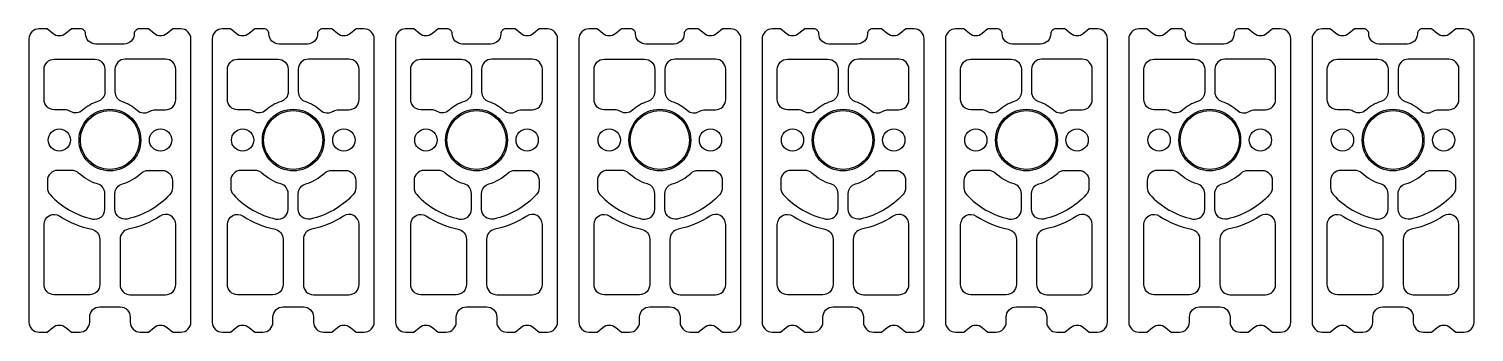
# Model space of a CAD drawing. Header units: inches. Extents: x 0 to 143, y 0 to 30.
import ezdxf

# ---------------------------------------------------------------- set-up
doc = ezdxf.new("R2010")
doc.units = ezdxf.units.IN
doc.header["$MEASUREMENT"] = 0
doc.layers.add('穴', color=3, linetype='Continuous')
doc.layers.add('肉抜き', color=4, linetype='Continuous')

msp = doc.modelspace()

# ---------------------------------------------------------------- linework, layer by layer
for points in [[(10.4, 29.5), (10.4, 29.5, -0.414214), (9.4, 28.5), (8, 28.5), (6.6, 28.5, -0.414214), (5.6, 29.5), (5.6, 29.5, 0.414214), (5.1, 30), (5, 30), (4.2, 30), (3.64, 29.53, -0.36205), (2.36, 29.53), (1.8, 30), (1, 30, 0.414214), (0, 29), (0, 1, 0.414214), (1, 0), (1.8, 0), (2.36, 0.47, -0.36205), (3.64, 0.47), (4.2, 0), (5, 0, 0.414214), (6, 1), (6, 1.5, -0.414214), (7, 2.5), (9, 2.5, -0.414214), (10, 1.5), (10, 1, 0.414214), (11, 0), (11.8, 0), (12.36, 0.47, -0.36205), (13.64, 0.47), (14.2, 0), (15, 0, 0.414214), (16, 1), (16, 29, 0.414214), (15, 30), (14.2, 30), (13.64, 29.53, -0.36205), (12.36, 29.53), (11.8, 30), (10.9, 30, 0.414214)], [(28.5, 29.5), (28.5, 29.5, -0.414214), (27.5, 28.5), (26.1, 28.5), (24.7, 28.5, -0.414214), (23.7, 29.5), (23.7, 29.5, 0.414214), (23.2, 30), (23.1, 30), (22.3, 30), (21.74, 29.53, -0.36205), (20.46, 29.53), (19.9, 30), (19.1, 30, 0.414214), (18.1, 29), (18.1, 1, 0.414214), (19.1, 0), (19.9, 0), (20.46, 0.47, -0.36205), (21.74, 0.47), (22.3, 0), (23.1, 0, 0.414214), (24.1, 1), (24.1, 1.5, -0.414214), (25.1, 2.5), (27.1, 2.5, -0.414214), (28.1, 1.5), (28.1, 1, 0.414214), (29.1, 0), (29.9, 0), (30.46, 0.47, -0.36205), (31.74, 0.47), (32.3, 0), (33.1, 0, 0.414214), (34.1, 1), (34.1, 29, 0.414214), (33.1, 30), (32.3, 30), (31.74, 29.53, -0.36205), (30.46, 29.53), (29.9, 30), (29, 30, 0.414214)], [(46.6, 29.5), (46.6, 29.5, -0.414214), (45.6, 28.5), (44.2, 28.5), (42.8, 28.5, -0.414214), (41.8, 29.5), (41.8, 29.5, 0.414214), (41.3, 30), (41.2, 30), (40.4, 30), (39.84, 29.53, -0.36205), (38.56, 29.53), (38, 30), (37.2, 30, 0.414214), (36.2, 29), (36.2, 1, 0.414214), (37.2, 0), (38, 0), (38.56, 0.47, -0.36205), (39.84, 0.47), (40.4, 0), (41.2, 0, 0.414214), (42.2, 1), (42.2, 1.5, -0.414214), (43.2, 2.5), (45.2, 2.5, -0.414214), (46.2, 1.5), (46.2, 1, 0.414214), (47.2, 0), (48, 0), (48.56, 0.47, -0.36205), (49.84, 0.47), (50.4, 0), (51.2, 0, 0.414214), (52.2, 1), (52.2, 29, 0.414214), (51.2, 30), (50.4, 30), (49.84, 29.53, -0.36205), (48.56, 29.53), (48, 30), (47.1, 30, 0.414214)], [(64.7, 29.5), (64.7, 29.5, -0.414214), (63.7, 28.5), (62.3, 28.5), (60.9, 28.5, -0.414214), (59.9, 29.5), (59.9, 29.5, 0.414214), (59.4, 30), (59.3, 30), (58.5, 30), (57.94, 29.53, -0.36205), (56.66, 29.53), (56.1, 30), (55.3, 30, 0.414214), (54.3, 29), (54.3, 1, 0.414214), (55.3, 0), (56.1, 0), (56.66, 0.47, -0.36205), (57.94, 0.47), (58.5, 0), (59.3, 0, 0.414214), (60.3, 1), (60.3, 1.5, -0.414214), (61.3, 2.5), (63.3, 2.5, -0.414214), (64.3, 1.5), (64.3, 1, 0.414214), (65.3, 0), (66.1, 0), (66.66, 0.47, -0.36205), (67.94, 0.47), (68.5, 0), (69.3, 0, 0.414214), (70.3, 1), (70.3, 29, 0.414214), (69.3, 30), (68.5, 30), (67.94, 29.53, -0.36205), (66.66, 29.53), (66.1, 30), (65.2, 30, 0.414214)], [(82.8, 29.5), (82.8, 29.5, -0.414214), (81.8, 28.5), (80.4, 28.5), (79, 28.5, -0.414214), (78, 29.5), (78, 29.5, 0.414214), (77.5, 30), (77.4, 30), (76.6, 30), (76.04, 29.53, -0.36205), (74.76, 29.53), (74.2, 30), (73.4, 30, 0.414214), (72.4, 29), (72.4, 1, 0.414214), (73.4, 0), (74.2, 0), (74.76, 0.47, -0.36205), (76.04, 0.47), (76.6, 0), (77.4, 0, 0.414214), (78.4, 1), (78.4, 1.5, -0.414214), (79.4, 2.5), (81.4, 2.5, -0.414214), (82.4, 1.5), (82.4, 1, 0.414214), (83.4, 0), (84.2, 0), (84.76, 0.47, -0.36205), (86.04, 0.47), (86.6, 0), (87.4, 0, 0.414214), (88.4, 1), (88.4, 29, 0.414214), (87.4, 30), (86.6, 30), (86.04, 29.53, -0.36205), (84.76, 29.53), (84.2, 30), (83.3, 30, 0.414214)], [(100.9, 29.5), (100.9, 29.5, -0.414214), (99.9, 28.5), (98.5, 28.5), (97.1, 28.5, -0.414214), (96.1, 29.5), (96.1, 29.5, 0.414214), (95.6, 30), (95.5, 30), (94.7, 30), (94.14, 29.53, -0.36205), (92.86, 29.53), (92.3, 30), (91.5, 30, 0.414214), (90.5, 29), (90.5, 1, 0.414214), (91.5, 0), (92.3, 0), (92.86, 0.47, -0.36205), (94.14, 0.47), (94.7, 0), (95.5, 0, 0.414214), (96.5, 1), (96.5, 1.5, -0.414214), (97.5, 2.5), (99.5, 2.5, -0.414214), (100.5, 1.5), (100.5, 1, 0.414214), (101.5, 0), (102.3, 0), (102.86, 0.47, -0.36205), (104.14, 0.47), (104.7, 0), (105.5, 0, 0.414214), (106.5, 1), (106.5, 29, 0.414214), (105.5, 30), (104.7, 30), (104.14, 29.53, -0.36205), (102.86, 29.53), (102.3, 30), (101.4, 30, 0.414214)], [(119, 29.5), (119, 29.5, -0.414214), (118, 28.5), (116.6, 28.5), (115.2, 28.5, -0.414214), (114.2, 29.5), (114.2, 29.5, 0.414214), (113.7, 30), (113.6, 30), (112.8, 30), (112.24, 29.53, -0.36205), (110.96, 29.53), (110.4, 30), (109.6, 30, 0.414214), (108.6, 29), (108.6, 1, 0.414214), (109.6, 0), (110.4, 0), (110.96, 0.47, -0.36205), (112.24, 0.47), (112.8, 0), (113.6, 0, 0.414214), (114.6, 1), (114.6, 1.5, -0.414214), (115.6, 2.5), (117.6, 2.5, -0.414214), (118.6, 1.5), (118.6, 1, 0.414214), (119.6, 0), (120.4, 0), (120.96, 0.47, -0.36205), (122.24, 0.47), (122.8, 0), (123.6, 0, 0.414214), (124.6, 1), (124.6, 29, 0.414214), (123.6, 30), (122.8, 30), (122.24, 29.53, -0.36205), (120.96, 29.53), (120.4, 30), (119.5, 30, 0.414214)], [(137.1, 29.5), (137.1, 29.5, -0.414214), (136.1, 28.5), (134.7, 28.5), (133.3, 28.5, -0.414214), (132.3, 29.5), (132.3, 29.5, 0.414214), (131.8, 30), (131.7, 30), (130.9, 30), (130.34, 29.53, -0.36205), (129.06, 29.53), (128.5, 30), (127.7, 30, 0.414214), (126.7, 29), (126.7, 1, 0.414214), (127.7, 0), (128.5, 0), (129.06, 0.47, -0.36205), (130.34, 0.47), (130.9, 0), (131.7, 0, 0.414214), (132.7, 1), (132.7, 1.5, -0.414214), (133.7, 2.5), (135.7, 2.5, -0.414214), (136.7, 1.5), (136.7, 1, 0.414214), (137.7, 0), (138.5, 0), (139.06, 0.47, -0.36205), (140.34, 0.47), (140.9, 0), (141.7, 0, 0.414214), (142.7, 1), (142.7, 29, 0.414214), (141.7, 30), (140.9, 30), (140.34, 29.53, -0.36205), (139.06, 29.53), (138.5, 30), (137.6, 30, 0.414214)]]:
    msp.add_lwpolyline(points, format="xyb", close=True)
for points in [[(11.96, 16.13), (11.96, 16.13)], [(30.06, 16.13), (30.06, 16.13)], [(48.16, 16.13), (48.16, 16.13)], [(66.26, 16.13), (66.26, 16.13)], [(84.36, 16.13), (84.36, 16.13)], [(102.46, 16.13), (102.46, 16.13)], [(120.56, 16.13), (120.56, 16.13)], [(138.66, 16.13), (138.66, 16.13)]]:
    msp.add_lwpolyline(points, close=True)
for centre, radius in [((8, 19), 3.05), ((26.1, 19), 2.92), ((44.2, 19), 3.05), ((62.3, 19), 3.05), ((80.4, 19), 3.05), ((98.5, 19), 3.05), ((116.6, 19), 3.05), ((134.7, 19), 3.05)]:
    msp.add_circle(centre, radius)
at = {"layer": '穴'}
for centre in [(3, 19), (13, 19), (21.1, 19), (31.1, 19), (39.2, 19), (49.2, 19), (57.3, 19), (67.3, 19), (75.4, 19), (85.4, 19), (93.5, 19), (103.5, 19), (111.6, 19), (121.6, 19), (129.7, 19), (139.7, 19)]:
    msp.add_circle(centre, 1.1, dxfattribs=at)
at = {"layer": '肉抜き'}
for points in [[(4.12, 21.82), (4.04, 21.87, 0.131652), (3.54, 22), (2.83, 22), (2.5, 22, -0.414214), (1.5, 23), (1.5, 26, -0.414214), (2.5, 27), (2.83, 27), (6.5, 27, -0.414214), (7.5, 26), (7.5, 25.84), (7.5, 23.77, -0.327538), (6.8, 22.82, 0.109892), (5.3, 21.95, -0.327538), (4.12, 21.82), (4.04, 21.87)], [(11.88, 21.82), (11.96, 21.87, -0.131652), (12.46, 22), (13.17, 22), (13.5, 22, 0.414214), (14.5, 23), (14.5, 26, 0.414214), (13.5, 27), (13.17, 27), (9.5, 27, 0.414214), (8.5, 26), (8.5, 25.84), (8.5, 23.77, 0.327538), (9.2, 22.82, -0.109892), (10.7, 21.95, 0.327538), (11.88, 21.82), (11.96, 21.87)], [(22.22, 21.82), (22.14, 21.87, 0.131652), (21.64, 22), (20.93, 22), (20.6, 22, -0.414214), (19.6, 23), (19.6, 26, -0.414214), (20.6, 27), (20.93, 27), (24.6, 27, -0.414214), (25.6, 26), (25.6, 25.84), (25.6, 23.77, -0.327538), (24.9, 22.82, 0.109892), (23.4, 21.95, -0.327538), (22.22, 21.82), (22.14, 21.87)], [(29.98, 21.82), (30.06, 21.87, -0.131652), (30.56, 22), (31.27, 22), (31.6, 22, 0.414214), (32.6, 23), (32.6, 26, 0.414214), (31.6, 27), (31.27, 27), (27.6, 27, 0.414214), (26.6, 26), (26.6, 25.84), (26.6, 23.77, 0.327538), (27.3, 22.82, -0.109892), (28.8, 21.95, 0.327538), (29.98, 21.82), (30.06, 21.87)], [(40.32, 21.82), (40.24, 21.87, 0.131652), (39.74, 22), (39.03, 22), (38.7, 22, -0.414214), (37.7, 23), (37.7, 26, -0.414214), (38.7, 27), (39.03, 27), (42.7, 27, -0.414214), (43.7, 26), (43.7, 25.84), (43.7, 23.77, -0.327538), (43, 22.82, 0.109892), (41.5, 21.95, -0.327538), (40.32, 21.82), (40.24, 21.87)], [(48.08, 21.82), (48.16, 21.87, -0.131652), (48.66, 22), (49.37, 22), (49.7, 22, 0.414214), (50.7, 23), (50.7, 26, 0.414214), (49.7, 27), (49.37, 27), (45.7, 27, 0.414214), (44.7, 26), (44.7, 25.84), (44.7, 23.77, 0.327538), (45.4, 22.82, -0.109892), (46.9, 21.95, 0.327538), (48.08, 21.82), (48.16, 21.87)], [(58.42, 21.82), (58.34, 21.87, 0.131652), (57.84, 22), (57.13, 22), (56.8, 22, -0.414214), (55.8, 23), (55.8, 26, -0.414214), (56.8, 27), (57.13, 27), (60.8, 27, -0.414214), (61.8, 26), (61.8, 25.84), (61.8, 23.77, -0.327538), (61.1, 22.82, 0.109892), (59.6, 21.95, -0.327538), (58.42, 21.82), (58.34, 21.87)], [(66.18, 21.82), (66.26, 21.87, -0.131652), (66.76, 22), (67.47, 22), (67.8, 22, 0.414214), (68.8, 23), (68.8, 26, 0.414214), (67.8, 27), (67.47, 27), (63.8, 27, 0.414214), (62.8, 26), (62.8, 25.84), (62.8, 23.77, 0.327538), (63.5, 22.82, -0.109892), (65, 21.95, 0.327538), (66.18, 21.82), (66.26, 21.87)], [(76.52, 21.82), (76.44, 21.87, 0.131652), (75.94, 22), (75.23, 22), (74.9, 22, -0.414214), (73.9, 23), (73.9, 26, -0.414214), (74.9, 27), (75.23, 27), (78.9, 27, -0.414214), (79.9, 26), (79.9, 25.84), (79.9, 23.77, -0.327538), (79.2, 22.82, 0.109892), (77.7, 21.95, -0.327538), (76.52, 21.82), (76.44, 21.87)], [(84.28, 21.82), (84.36, 21.87, -0.131652), (84.86, 22), (85.57, 22), (85.9, 22, 0.414214), (86.9, 23), (86.9, 26, 0.414214), (85.9, 27), (85.57, 27), (81.9, 27, 0.414214), (80.9, 26), (80.9, 25.84), (80.9, 23.77, 0.327538), (81.6, 22.82, -0.109892), (83.1, 21.95, 0.327538), (84.28, 21.82), (84.36, 21.87)], [(94.62, 21.82), (94.54, 21.87, 0.131652), (94.04, 22), (93.33, 22), (93, 22, -0.414214), (92, 23), (92, 26, -0.414214), (93, 27), (93.33, 27), (97, 27, -0.414214), (98, 26), (98, 25.84), (98, 23.77, -0.327538), (97.3, 22.82, 0.109892), (95.8, 21.95, -0.327538), (94.62, 21.82), (94.54, 21.87)], [(102.38, 21.82), (102.46, 21.87, -0.131652), (102.96, 22), (103.67, 22), (104, 22, 0.414214), (105, 23), (105, 26, 0.414214), (104, 27), (103.67, 27), (100, 27, 0.414214), (99, 26), (99, 25.84), (99, 23.77, 0.327538), (99.7, 22.82, -0.109892), (101.2, 21.95, 0.327538), (102.38, 21.82), (102.46, 21.87)], [(112.72, 21.82), (112.64, 21.87, 0.131652), (112.14, 22), (111.43, 22), (111.1, 22, -0.414214), (110.1, 23), (110.1, 26, -0.414214), (111.1, 27), (111.43, 27), (115.1, 27, -0.414214), (116.1, 26), (116.1, 25.84), (116.1, 23.77, -0.327538), (115.4, 22.82, 0.109892), (113.9, 21.95, -0.327538), (112.72, 21.82), (112.64, 21.87)], [(120.48, 21.82), (120.56, 21.87, -0.131652), (121.06, 22), (121.77, 22), (122.1, 22, 0.414214), (123.1, 23), (123.1, 26, 0.414214), (122.1, 27), (121.77, 27), (118.1, 27, 0.414214), (117.1, 26), (117.1, 25.84), (117.1, 23.77, 0.327538), (117.8, 22.82, -0.109892), (119.3, 21.95, 0.327538), (120.48, 21.82), (120.56, 21.87)], [(130.82, 21.82), (130.74, 21.87, 0.131652), (130.24, 22), (129.53, 22), (129.2, 22, -0.414214), (128.2, 23), (128.2, 26, -0.414214), (129.2, 27), (129.53, 27), (133.2, 27, -0.414214), (134.2, 26), (134.2, 25.84), (134.2, 23.77, -0.327538), (133.5, 22.82, 0.109892), (132, 21.95, -0.327538), (130.82, 21.82), (130.74, 21.87)], [(138.58, 21.82), (138.66, 21.87, -0.131652), (139.16, 22), (139.87, 22), (140.2, 22, 0.414214), (141.2, 23), (141.2, 26, 0.414214), (140.2, 27), (139.87, 27), (136.2, 27, 0.414214), (135.2, 26), (135.2, 25.84), (135.2, 23.77, 0.327538), (135.9, 22.82, -0.109892), (137.4, 21.95, 0.327538), (138.58, 21.82), (138.66, 21.87)]]:
    msp.add_lwpolyline(points, format="xyb", dxfattribs=at)
for points in [[(3.53, 16), (2.83, 16, 0.414214), (1.83, 15), (1.83, 14.28, 0.187026), (2.09, 13.61, 0.155044), (6.29, 11.19, 0.478978), (7.5, 12.16), (7.5, 13.19), (7.5, 13.71, 0.335437), (6.77, 14.67, -0.120638), (4.91, 15.73, 0.191401), (4.23, 16)], [(12.47, 16), (13.17, 16, -0.414214), (14.17, 15), (14.17, 14.28, -0.187026), (13.91, 13.61, -0.155044), (9.71, 11.19, -0.478978), (8.5, 12.16), (8.5, 13.19), (8.5, 13.71, -0.335437), (9.23, 14.67, 0.120638), (11.09, 15.73, -0.191401), (11.77, 16)], [(21.63, 16), (20.93, 16, 0.414214), (19.93, 15), (19.93, 14.28, 0.187026), (20.19, 13.61, 0.155044), (24.39, 11.19, 0.478978), (25.6, 12.16), (25.6, 13.19), (25.6, 13.71, 0.335437), (24.87, 14.67, -0.120638), (23.01, 15.73, 0.191401), (22.33, 16)], [(30.57, 16), (31.27, 16, -0.414214), (32.27, 15), (32.27, 14.28, -0.187026), (32.01, 13.61, -0.155044), (27.81, 11.19, -0.478978), (26.6, 12.16), (26.6, 13.19), (26.6, 13.71, -0.335437), (27.33, 14.67, 0.120638), (29.19, 15.73, -0.191401), (29.87, 16)], [(39.73, 16), (39.03, 16, 0.414214), (38.03, 15), (38.03, 14.28, 0.187026), (38.29, 13.61, 0.155044), (42.49, 11.19, 0.478978), (43.7, 12.16), (43.7, 13.19), (43.7, 13.71, 0.335437), (42.97, 14.67, -0.120638), (41.11, 15.73, 0.191401), (40.43, 16)], [(48.67, 16), (49.37, 16, -0.414214), (50.37, 15), (50.37, 14.28, -0.187026), (50.11, 13.61, -0.155044), (45.91, 11.19, -0.478978), (44.7, 12.16), (44.7, 13.19), (44.7, 13.71, -0.335437), (45.43, 14.67, 0.120638), (47.29, 15.73, -0.191401), (47.97, 16)], [(57.83, 16), (57.13, 16, 0.414214), (56.13, 15), (56.13, 14.28, 0.187026), (56.39, 13.61, 0.155044), (60.59, 11.19, 0.478978), (61.8, 12.16), (61.8, 13.19), (61.8, 13.71, 0.335437), (61.07, 14.67, -0.120638), (59.21, 15.73, 0.191401), (58.53, 16)], [(66.77, 16), (67.47, 16, -0.414214), (68.47, 15), (68.47, 14.28, -0.187026), (68.21, 13.61, -0.155044), (64.01, 11.19, -0.478978), (62.8, 12.16), (62.8, 13.19), (62.8, 13.71, -0.335437), (63.53, 14.67, 0.120638), (65.39, 15.73, -0.191401), (66.07, 16)], [(75.93, 16), (75.23, 16, 0.414214), (74.23, 15), (74.23, 14.28, 0.187026), (74.49, 13.61, 0.155044), (78.69, 11.19, 0.478978), (79.9, 12.16), (79.9, 13.19), (79.9, 13.71, 0.335437), (79.17, 14.67, -0.120638), (77.31, 15.73, 0.191401), (76.63, 16)], [(84.87, 16), (85.57, 16, -0.414214), (86.57, 15), (86.57, 14.28, -0.187026), (86.31, 13.61, -0.155044), (82.11, 11.19, -0.478978), (80.9, 12.16), (80.9, 13.19), (80.9, 13.71, -0.335437), (81.63, 14.67, 0.120638), (83.49, 15.73, -0.191401), (84.17, 16)], [(94.03, 16), (93.33, 16, 0.414214), (92.33, 15), (92.33, 14.28, 0.187026), (92.59, 13.61, 0.155044), (96.79, 11.19, 0.478978), (98, 12.16), (98, 13.19), (98, 13.71, 0.335437), (97.27, 14.67, -0.120638), (95.41, 15.73, 0.191401), (94.73, 16)], [(102.97, 16), (103.67, 16, -0.414214), (104.67, 15), (104.67, 14.28, -0.187026), (104.41, 13.61, -0.155044), (100.21, 11.19, -0.478978), (99, 12.16), (99, 13.19), (99, 13.71, -0.335437), (99.73, 14.67, 0.120638), (101.59, 15.73, -0.191401), (102.27, 16)], [(112.13, 16), (111.43, 16, 0.414214), (110.43, 15), (110.43, 14.28, 0.187026), (110.69, 13.61, 0.155044), (114.89, 11.19, 0.478978), (116.1, 12.16), (116.1, 13.19), (116.1, 13.71, 0.335437), (115.37, 14.67, -0.120638), (113.51, 15.73, 0.191401), (112.83, 16)], [(121.07, 16), (121.77, 16, -0.414214), (122.77, 15), (122.77, 14.28, -0.187026), (122.51, 13.61, -0.155044), (118.31, 11.19, -0.478978), (117.1, 12.16), (117.1, 13.19), (117.1, 13.71, -0.335437), (117.83, 14.67, 0.120638), (119.69, 15.73, -0.191401), (120.37, 16)], [(130.23, 16), (129.53, 16, 0.414214), (128.53, 15), (128.53, 14.28, 0.187026), (128.79, 13.61, 0.155044), (132.99, 11.19, 0.478978), (134.2, 12.16), (134.2, 13.19), (134.2, 13.71, 0.335437), (133.47, 14.67, -0.120638), (131.61, 15.73, 0.191401), (130.93, 16)], [(139.17, 16), (139.87, 16, -0.414214), (140.87, 15), (140.87, 14.28, -0.187026), (140.61, 13.61, -0.155044), (136.41, 11.19, -0.478978), (135.2, 12.16), (135.2, 13.19), (135.2, 13.71, -0.335437), (135.93, 14.67, 0.120638), (137.79, 15.73, -0.191401), (138.47, 16)], [(1.5, 10.65, -0.597108), (3.05, 11.48, 0.095541), (6.2, 10.18, -0.356394), (7, 9.2), (7, 4.7, -0.414214), (6, 3.7), (2.5, 3.7, -0.414214), (1.5, 4.7)], [(14.5, 10.65, 0.597108), (12.95, 11.48, -0.095541), (9.8, 10.18, 0.356394), (9, 9.2), (9, 4.7, 0.414214), (10, 3.7), (13.5, 3.7, 0.414214), (14.5, 4.7)], [(19.6, 10.65, -0.597108), (21.15, 11.48, 0.095541), (24.3, 10.18, -0.356394), (25.1, 9.2), (25.1, 4.7, -0.414214), (24.1, 3.7), (20.6, 3.7, -0.414214), (19.6, 4.7)], [(32.6, 10.65, 0.597108), (31.05, 11.48, -0.095541), (27.9, 10.18, 0.356394), (27.1, 9.2), (27.1, 4.7, 0.414214), (28.1, 3.7), (31.6, 3.7, 0.414214), (32.6, 4.7)], [(37.7, 10.65, -0.597108), (39.25, 11.48, 0.095541), (42.4, 10.18, -0.356394), (43.2, 9.2), (43.2, 4.7, -0.414214), (42.2, 3.7), (38.7, 3.7, -0.414214), (37.7, 4.7)], [(50.7, 10.65, 0.597108), (49.15, 11.48, -0.095541), (46, 10.18, 0.356394), (45.2, 9.2), (45.2, 4.7, 0.414214), (46.2, 3.7), (49.7, 3.7, 0.414214), (50.7, 4.7)], [(55.8, 10.65, -0.597108), (57.35, 11.48, 0.095541), (60.5, 10.18, -0.356394), (61.3, 9.2), (61.3, 4.7, -0.414214), (60.3, 3.7), (56.8, 3.7, -0.414214), (55.8, 4.7)], [(68.8, 10.65, 0.597108), (67.25, 11.48, -0.095541), (64.1, 10.18, 0.356394), (63.3, 9.2), (63.3, 4.7, 0.414214), (64.3, 3.7), (67.8, 3.7, 0.414214), (68.8, 4.7)], [(73.9, 10.65, -0.597108), (75.45, 11.48, 0.095541), (78.6, 10.18, -0.356394), (79.4, 9.2), (79.4, 4.7, -0.414214), (78.4, 3.7), (74.9, 3.7, -0.414214), (73.9, 4.7)], [(86.9, 10.65, 0.597108), (85.35, 11.48, -0.095541), (82.2, 10.18, 0.356394), (81.4, 9.2), (81.4, 4.7, 0.414214), (82.4, 3.7), (85.9, 3.7, 0.414214), (86.9, 4.7)], [(92, 10.65, -0.597108), (93.55, 11.48, 0.095541), (96.7, 10.18, -0.356394), (97.5, 9.2), (97.5, 4.7, -0.414214), (96.5, 3.7), (93, 3.7, -0.414214), (92, 4.7)], [(105, 10.65, 0.597108), (103.45, 11.48, -0.095541), (100.3, 10.18, 0.356394), (99.5, 9.2), (99.5, 4.7, 0.414214), (100.5, 3.7), (104, 3.7, 0.414214), (105, 4.7)], [(110.1, 10.65, -0.597108), (111.65, 11.48, 0.095541), (114.8, 10.18, -0.356394), (115.6, 9.2), (115.6, 4.7, -0.414214), (114.6, 3.7), (111.1, 3.7, -0.414214), (110.1, 4.7)], [(123.1, 10.65, 0.597108), (121.55, 11.48, -0.095541), (118.4, 10.18, 0.356394), (117.6, 9.2), (117.6, 4.7, 0.414214), (118.6, 3.7), (122.1, 3.7, 0.414214), (123.1, 4.7)], [(128.2, 10.65, -0.597108), (129.75, 11.48, 0.095541), (132.9, 10.18, -0.356394), (133.7, 9.2), (133.7, 4.7, -0.414214), (132.7, 3.7), (129.2, 3.7, -0.414214), (128.2, 4.7)], [(141.2, 10.65, 0.597108), (139.65, 11.48, -0.095541), (136.5, 10.18, 0.356394), (135.7, 9.2), (135.7, 4.7, 0.414214), (136.7, 3.7), (140.2, 3.7, 0.414214), (141.2, 4.7)]]:
    msp.add_lwpolyline(points, format="xyb", close=True, dxfattribs=at)
for centre, radius in [((8, 19), 2.92), ((26.1, 19), 3.05), ((44.2, 19), 2.92), ((62.3, 19), 2.92), ((80.4, 19), 2.92), ((98.5, 19), 2.92), ((116.6, 19), 2.92), ((134.7, 19), 2.92)]:
    msp.add_circle(centre, radius, dxfattribs=at)

doc.saveas('drawing.dxf')
